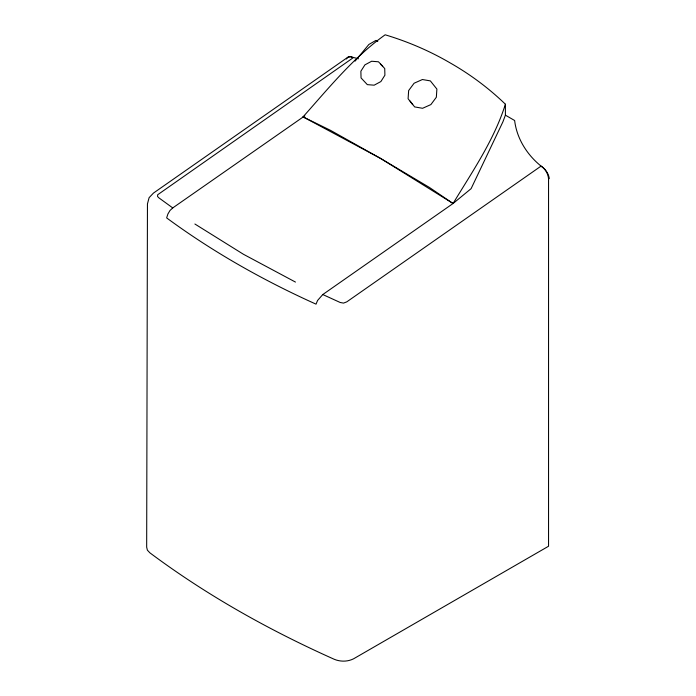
<?xml version="1.0" encoding="UTF-8"?>
<svg xmlns="http://www.w3.org/2000/svg" width="696" height="696" viewBox="0 0 696 696"><rect width="100%" height="100%" fill="white"/><g stroke="black" fill="none" stroke-linecap="round" stroke-linejoin="round"><path stroke-width="1.04" d="M505.4 104.217L505.4 115.162L502.895 121.87L471.105 188.668L453.07 203.502L429.38 187.424L380.573 158.427L303.038 116.876C328.747 88.044 353.542 57.359 385.158 34.8A419.845 336.212 -41 0 1 450.164 62.918A419.845 336.22 -41 0 1 505.4 104.217C494.117 140.044 472.367 171.555 453.07 203.502L322.787 294.538L317.559 300.489L316.036 304.152C263.549 280.531 213.028 252.048 166.649 217.909L167.875 214.064L169.963 210.523L172.747 207.921L304.831 115.814M355.073 61.135L368.854 44.483L375.918 40.403L377.763 41.473M346.364 58.995L347.452 57.759M358.518 58.777L350.419 56.681L347.991 57.142L153.451 193.088L149.101 197.673L147.448 203.902L146.673 547.16L147.378 550.162L149.884 552.824C206.956 595.411 269.439 630.332 334.393 659.347C340.509 661.844 347.652 661.792 353.585 658.799L548.552 546.238L548.552 179.02L549.327 178.481C548.492 173.408 545.333 168.902 541.07 166.1C527.055 154.825 516.763 138.539 514.64 120.504L505.4 115.162M348.217 56.985L350.48 56.646L353.281 57.681L157.67 194.758L157.54 196.446L158.644 197.673L172.747 207.921M322.787 294.538L340.196 302.49L343.537 303.099L346.773 301.864L541.07 166.1C545.386 168.963 548.231 173.843 548.552 179.02M303.038 116.876L330.496 130.335L380.573 158.427L453.07 203.502M295.461 282.071L243.426 254.266L194.889 224.008M382.774 66.251L378.45 61.787L371.629 61.248L364.921 64.858L360.876 71.218L361.05 77.917L367.331 84.642L374.152 85.182L380.869 81.571L384.905 75.212L384.731 68.513L380.407 64.049M410.066 101.016L414.633 106.914L422.585 108.289L430.876 104.591L436.34 97.257L436.888 89.071L430.354 80.893L422.402 79.527L414.111 83.224L408.648 90.558L408.1 98.745L412.676 104.652"/></g></svg>
